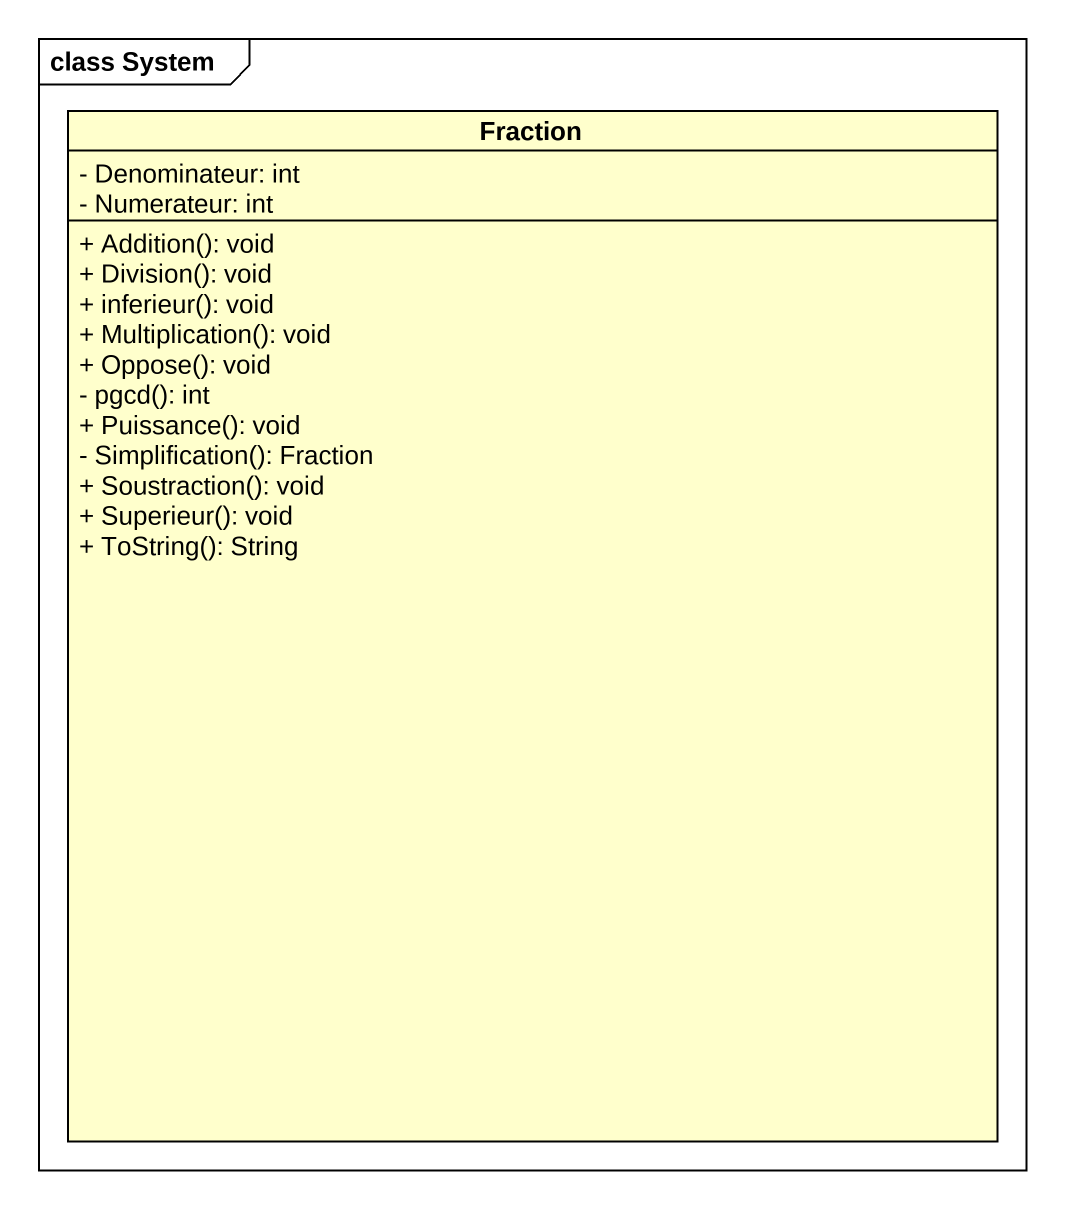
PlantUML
@startuml
mainframe class System
hide circle
hide empty members
skinparam classAttributeIconSize 0
class Fraction {
  - Denominateur: int
  - Numerateur: int
  + Addition(): void
  + Division(): void
  + inferieur(): void
  + Multiplication(): void
  + Oppose(): void
  - pgcd(): int
  + Puissance(): void
  - Simplification(): Fraction
  + Soustraction(): void
  + Superieur(): void
  + ToString(): String
}
@enduml
